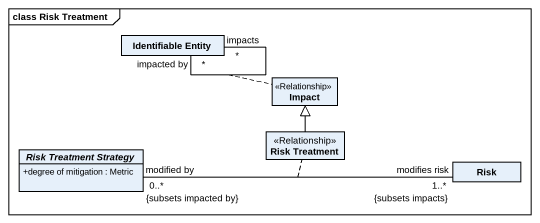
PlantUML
@startuml
mainframe class Risk Treatment
hide circle
hide empty members
skinparam classAttributeIconSize 0
class "Identifiable Entity" as Identifiable_Entity
class Impact <<Relationship>>
abstract class "Risk Treatment Strategy" as Risk_Treatment_Strategy {
  +degree of mitigation : Metric
}
class "Risk Treatment" as Risk_Treatment <<Relationship>>
class Risk
Identifiable_Entity "impacted by\n*" -- "impacts\n*" Identifiable_Entity
(Identifiable_Entity, Identifiable_Entity) .. Impact
Risk_Treatment_Strategy "modified by\n0..*\n{subsets impacted by}" -right- "modifies risk\n1..*\n{subsets impacts}" Risk
(Risk_Treatment_Strategy, Risk) .. Risk_Treatment
Risk_Treatment -up-|> Impact
@enduml
